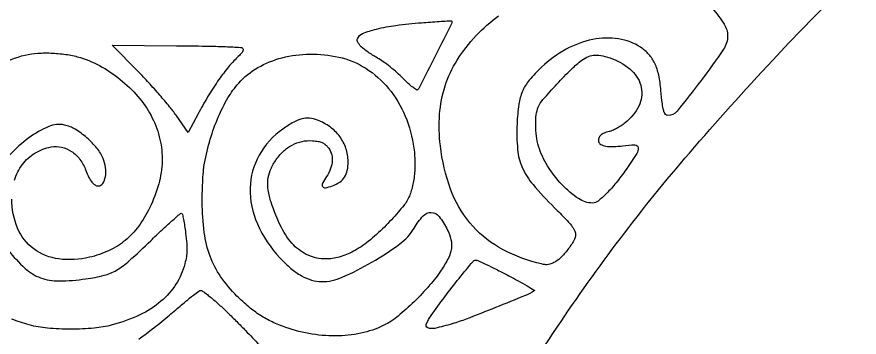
# Model space of a CAD drawing. Header units: inches. Extents: x 0 to 5940, y 0 to 4205.
# Drawn here: x 5454.9 to 5486.68, y 703.27 to 715.37 of the extents above; entities that cross this region are included whole.
import ezdxf

# ---------------------------------------------------------------- set-up
doc = ezdxf.new("R2010")
doc.units = ezdxf.units.IN
doc.header["$LTSCALE"] = 50
doc.header["$MEASUREMENT"] = 0

# ---------------------------------------------------------------- blocks, each defined once
blk = doc.blocks.new('JACZ-COO-GE-001-CAR-LOGO-R00')
at = {"color": 8}
for points in [[(5546.57, 2006.38, -0.010939), (5580.96, 2060.55, -0.015343), (5614.17, 2107.23, -0.015176), (5650.47, 2152.17, -0.010363), (5694.27, 2201.08, -0.010318), (5729.1, 2236.87, -0.006555), (5771.05, 2277.16, -0.006451), (5815.26, 2317.46, -0.008236), (5857.07, 2353.39, -0.011554), (5917.3, 2401.14, -0.007023), (5990.57, 2454.91, -0.007007), (6065.78, 2506.93, -0.010955), (6132.07, 2549.34, 0.000596)], [(5662.53, 2228.31, -0.037533), (5668.75, 2219.99, -0.142017), (5670.56, 2213.82, -0.151734), (5668.42, 2206.85, -0.011193), (5656.66, 2190.42, -0.009114), (5644.05, 2174.25, -0.226355), (5639.08, 2171.88, -0.24783), (5637.82, 2172.54, -0.084568), (5636.94, 2174.47, -0.036766), (5636.24, 2178.15, -0.006436), (5635.52, 2185.17, 0.029189), (5634.32, 2193.26, 0.059018), (5632.28, 2199.35, 0.071064), (5629.18, 2204.05, 0.06525), (5624.81, 2207.84, 0.11057), (5613.19, 2212.28, 0.085854), (5599.63, 2211.92, 0.076619), (5585.61, 2206.79, 0.063167), (5572.73, 2197.39, 0.029238), (5566.29, 2190.56, 0.072264), (5562.68, 2184.71, 0.067978), (5560.76, 2177.86, 0.023607), (5559.83, 2167.63, 0.032737), (5560.13, 2154.05, 0.083007), (5562.6, 2144.53, 0.072045), (5568.26, 2135.56, 0.020328), (5579.53, 2123.4, -0.004912), (5585.36, 2117.48, -0.024351), (5588.44, 2113.97, -0.044614), (5590.07, 2111.49, -0.123781), (5590.57, 2109.49, -0.130002), (5589.68, 2106.12, -0.033344), (5586.54, 2101.37, -0.034653), (5582.68, 2096.96, -0.084888), (5579.15, 2094.49, -0.033916), (5577.12, 2093.68, -0.073922), (5575.47, 2093.42, -0.054727), (5573.51, 2093.61, -0.012105), (5570.24, 2094.38, -0.068001), (5550.12, 2102.66, -0.089029), (5534.99, 2115.51, -0.085603), (5524.87, 2133.25, -0.058042), (5519.51, 2155.93, -0.046382), (5519.13, 2172.59, -0.06094), (5522.02, 2187.5, -0.061702), (5528.38, 2201.14, -0.049201), (5538.31, 2213.99, -0.046094), (5550.15, 2224.43, -0.051298)], [(5295.54, 2137.88, -0.090744), (5299.69, 2146.19, -0.096069), (5306.29, 2152.15, -0.089614), (5314.8, 2155.39, -0.102153), (5320.33, 2155.29, -0.093225), (5325.57, 2153.03, -0.085542), (5329.98, 2148.8, -0.069818), (5333.1, 2143.04, 0.023715), (5334.68, 2139.36, 0.05677), (5336.27, 2136.86, 0.083079), (5337.92, 2135.39, 0.14105), (5339.69, 2134.88, 0.25743), (5342, 2136.15, 0.099027), (5343.35, 2139.69, 0.07458), (5343.45, 2144.51, 0.066636), (5342.15, 2149.35, 0.072763), (5338.88, 2154.79, 0.042743), (5333.57, 2160.25, 0.042947), (5327.48, 2164.67, 0.080197), (5321.84, 2166.93, 0.15866), (5313.58, 2166.16, 0.055751), (5303.11, 2160.18, 0.052766), (5293.18, 2151.19, 0.068135)], [(5292.27, 2101.04, 0.038786), (5301.16, 2091.47, 0.098175), (5309.23, 2086.53, 0.091912), (5318.89, 2084.87, 0.031247), (5333.16, 2085.95, 0.028355), (5342.66, 2087.83, 0.070512), (5349.19, 2090.53, 0.050263), (5355.91, 2095.47, 0.009124), (5367.22, 2106.05, -0.004352), (5373.17, 2111.74, -0.007121), (5378.33, 2116.44, -0.002087), (5382.84, 2120.39, -0.328586), (5383.47, 2120.44, -0.201297), (5383.86, 2119.9, -0.006293), (5384.44, 2117.16, -0.01137), (5385.02, 2113.85, -0.007527), (5385.55, 2110.03, -0.008115), (5386.14, 2104.44, -0.028362), (5386.26, 2100.81, -0.036211), (5385.96, 2097.68, -0.02051), (5385.16, 2093.94, -0.079669), (5380.48, 2083.16, -0.075472), (5372.59, 2074.15, -0.066173), (5361.41, 2067.01, -0.04298), (5346.98, 2061.74, -0.043796), (5337.4, 2060.02, -0.022319), (5325.16, 2059.47, -0.022318), (5312.92, 2060.02, -0.043315), (5303.28, 2061.73, -0.031145), (5294.11, 2064.81, -0.035231)], [(5286.99, 2197.68, -0.087236), (5301.19, 2203.77, -0.042842), (5307.77, 2204.73, -0.026474), (5315.6, 2204.78, -0.026308), (5323.49, 2203.99, -0.03864), (5330.27, 2202.41, -0.053413), (5341.63, 2197.43, -0.045014), (5352.4, 2189.91, -0.045486), (5361.54, 2180.68, -0.058066), (5368.03, 2170.63, -0.057396), (5372.06, 2159.34, -0.06428), (5373.2, 2147.86, -0.061008), (5371.4, 2135.97, -0.044607), (5366.67, 2123.47, -0.044565), (5360.76, 2113.61, -0.063038), (5353.76, 2106.17, -0.064731), (5345.28, 2100.84, -0.050297), (5334.97, 2097.3, -0.089322), (5318.82, 2096.45, -0.129882), (5305.66, 2101.77, -0.134344), (5297.14, 2112.73, -0.098861), (5294.11, 2127.88, -0.070795)], [(5360.99, 2054.26, -0.004187), (5364.07, 2056.59, 0.005941), (5367.68, 2059.32, 0.003503), (5371.93, 2062.67, 0.003504), (5376.13, 2066.07, 0.00599), (5379.57, 2068.98, -0.002992), (5385.65, 2074.16, -0.010436), (5389.66, 2077.4, -0.010291), (5392.5, 2079.51, -0.155632), (5393.65, 2079.88, -0.154818), (5394.17, 2079.71, -0.005294), (5395.93, 2078.45, -0.009496), (5397.99, 2076.87, -0.006435), (5400.27, 2075, -0.013278), (5403.23, 2072.37, -0.003965), (5407.6, 2068.22, -0.003973), (5412.43, 2063.47, -0.00429), (5417.07, 2058.76, -0.001871), (5424.33, 2051.21, -0.040785)]]:
    blk.add_lwpolyline(points, format="xyb", dxfattribs=at)
for points in [[(5525.57, 2221.42, -0.116408), (5525.29, 2220.24, -0.000247), (5516.9, 2203.47, -0.000358), (5508.59, 2186.92, -0.077838), (5507.56, 2185.49, -0.36164), (5506.91, 2185.42, -0.017556), (5505.01, 2186.81, -0.020959), (5502.65, 2188.82, -0.011091), (5499.88, 2191.5, 0.017597), (5496.79, 2194.43, 0.012395), (5493.12, 2197.5, 0.012529), (5489.46, 2200.26, 0.025557), (5486.43, 2202.21, -0.017625), (5481.32, 2205.38, -0.044732), (5477.92, 2208.13, -0.068606), (5476.09, 2210.47, -0.227261), (5475.93, 2212.38, -0.209076), (5478.62, 2215.1, -0.033818), (5485.87, 2217.44, -0.028607), (5496.16, 2219.4, -0.013475), (5509.63, 2220.79, -0.000894), (5518.93, 2221.49, -0.008414), (5522.93, 2221.71, -0.010875), (5525.24, 2221.75, -0.412959)], [(5415.6, 2207.25, -0.238274), (5415.85, 2206.48, -0.104103), (5415.46, 2205.43, -0.050413), (5414.32, 2203.99, -0.012633), (5412.18, 2201.87, 0.035805), (5407.56, 2196.87, 0.017713), (5402.4, 2189.93, 0.016294), (5397.12, 2181.72, 0.014065), (5392.11, 2172.77), (5386.97, 2162.96), (5380.52, 2172.12, 0.018696), (5377.12, 2176.59, 0.006806), (5371.98, 2182.66, 0.006737), (5366.18, 2189.16, 0.007993), (5360.52, 2195.13), (5346.97, 2208.98), (5380.72, 2208.68, -0.001966), (5396.15, 2208.48, -0.00602), (5406.6, 2208.18, -0.003118), (5414.34, 2207.82, -0.185257)], [(5466.07, 2202.67, -0.089264), (5480.28, 2196.81, -0.078401), (5492.3, 2186.16, -0.073823), (5501.02, 2171.67, -0.06571), (5505.59, 2154.69, -0.030427), (5506.16, 2146.69, -0.035949), (5505.69, 2139.13, -0.03929), (5504.24, 2132.39, -0.059143), (5501.85, 2126.89, -0.037471), (5500.26, 2124.57, -0.009258), (5497.3, 2121.02, -0.009421), (5493.75, 2117.08, -0.009309), (5490.05, 2113.26, -0.025847), (5481.59, 2105.68, -0.045093), (5473.77, 2100.46, -0.054548), (5466.35, 2097.42, -0.072108), (5459.12, 2096.42, -0.101795), (5450.06, 2098.36, -0.098878), (5442.39, 2103.72, -0.076359), (5435.95, 2112.92, -0.036514), (5430.51, 2126.32, -0.037196), (5428.97, 2132.68, -0.066845), (5428.81, 2138.04, -0.071592), (5430.05, 2143, -0.049298), (5432.77, 2148.13, -0.054416), (5436.81, 2152.97, -0.068584), (5441.52, 2156.41, -0.07256), (5446.76, 2158.31, -0.071702), (5452.34, 2158.65, -0.019019), (5455.29, 2158.29, -0.055773), (5457.27, 2157.74, -0.071312), (5458.79, 2156.86, -0.048538), (5460.24, 2155.48, -0.099716), (5462.09, 2152.17, -0.088346), (5462.63, 2148.26, -0.078855), (5461.79, 2144.02, -0.059318), (5459.62, 2139.78, 0.029355), (5457.53, 2136.25, 0.267361), (5457.62, 2134.53, 0.308825), (5459.09, 2133.91, 0.035328), (5462.74, 2134.91, 0.064185), (5466.57, 2136.85, 0.100644), (5469.14, 2139.47, 0.094779), (5470.57, 2143.02, 0.051702), (5471.01, 2147.7, 0.077785), (5469.84, 2154.64, 0.07905), (5466.62, 2160.84, 0.076402), (5461.51, 2165.91, 0.066076), (5454.88, 2169.51, 0.065461), (5450.64, 2170.52, 0.089403), (5446.73, 2170.22, 0.067132), (5442.39, 2168.45, 0.022703), (5436.63, 2164.78, 0.112185), (5424.19, 2151.03, 0.123046), (5419.46, 2133.72, 0.111801), (5423.29, 2114.91, 0.081054), (5435.14, 2097.03, 0.029084), (5440.9, 2091.49, 0.047131), (5446.45, 2087.58, 0.055982), (5451.83, 2085.26, 0.075543), (5457.07, 2084.49, 0.102126), (5467.88, 2086.79, 0.028045), (5483.48, 2094.71, 0.028182), (5498.13, 2104.34, 0.098771), (5505.68, 2112.67, -0.050654), (5510.48, 2119.12, -0.220368), (5514.76, 2120.9, -0.221044), (5518.88, 2118.79, -0.050946), (5523.15, 2112, -0.055518), (5525.1, 2106.63, -0.096186), (5525.31, 2101.9, -0.08114), (5523.71, 2096.89, -0.030546), (5519.98, 2090.53, -0.031665), (5513.85, 2082.58, -0.019329), (5505.7, 2073.96, -0.019034), (5497.35, 2066.4, -0.054174), (5490.84, 2062.04, -0.062453), (5479.29, 2057.73, -0.050134), (5466.12, 2055.98, -0.047528), (5452.16, 2056.87, -0.043993), (5438.24, 2060.37, -0.026709), (5431.09, 2063.28, -0.032587), (5424.77, 2066.78, -0.031295), (5418.76, 2071.2, -0.021726), (5412.54, 2076.88, -0.046184), (5403.97, 2087.15, -0.062556), (5398.41, 2097.86, -0.056703), (5395.34, 2110.43, -0.030373), (5394.29, 2126.38, -0.007987), (5394.35, 2132.22, -0.007483), (5394.6, 2138.18, -0.007475), (5394.98, 2143.46, -0.025337), (5395.46, 2146.88, -0.025233), (5398.52, 2159.48, -0.028946), (5402.73, 2171.12, -0.031409), (5407.81, 2181.19, -0.049473), (5413.5, 2189.01, -0.081148), (5423.52, 2197.13, -0.066308), (5436.3, 2202.33, -0.061933), (5450.86, 2204.24, -0.054896)], [(5610.05, 2201.8, -0.098501), (5620.23, 2195.5, -0.157368), (5625.16, 2186.64, -0.16542), (5623.86, 2176.9, -0.110913), (5616.73, 2168.1, -0.022458), (5614.55, 2166.53, -0.020148), (5612.16, 2165.1, -0.020629), (5609.91, 2164, -0.057701), (5608.24, 2163.48, 0.050475), (5605.65, 2162.71, 0.094388), (5603.82, 2161.53, 0.122742), (5602.86, 2160, 0.12792), (5602.74, 2158.22, 0.228866), (5603.86, 2156.72, 0.077991), (5606.49, 2155.83, 0.052179), (5610.43, 2155.58, 0.024164), (5615.55, 2156.03, -0.031917), (5621.8, 2156.48, -0.37917), (5623.49, 2155.01, -0.176589), (5622.8, 2151.9, -0.009776), (5617.18, 2143.5, -0.017362), (5611.92, 2136.49, -0.02677), (5606.86, 2130.85, -0.027853), (5602.42, 2126.88, -0.170131), (5599.56, 2125.88, -0.151134), (5592.1, 2128.19, -0.052997), (5583.46, 2135.55, -0.050698), (5575.81, 2145.45, -0.06766), (5571.17, 2155.81, -0.038399), (5570.04, 2161.12, -0.031193), (5569.63, 2166.92, -0.032209), (5569.94, 2172.34, -0.068832), (5571.01, 2176.38, -0.080478), (5573.45, 2180.3, -0.008264), (5580.79, 2188.45, -0.010746), (5588.49, 2196.37, -0.036603), (5593.97, 2201.03, -0.059412), (5597.47, 2203, -0.086696), (5600.92, 2203.77, -0.072034), (5604.88, 2203.39, -0.029636)], [(5554.72, 2088, -0.004676), (5560.43, 2084.94, -0.008157), (5565.09, 2082.28, -0.00311), (5568.92, 2079.99, -0.562877), (5568.92, 2079.6, -0.038913), (5564.23, 2077.24, -0.002003), (5548.5, 2070.87, -0.002804), (5533.08, 2064.79, -0.021934), (5525.77, 2062.32, -0.012921), (5516.6, 2059.92, -0.152746), (5512.97, 2060.18, -0.421109), (5512.13, 2062.18, -0.053872), (5514.64, 2066.71, -0.008152), (5521.82, 2076.53, -0.007851), (5529.39, 2086.23, -0.002439), (5536.68, 2095.18, -0.224236), (5538.17, 2095.88, -0.108871), (5539.21, 2095.65, -0.002683), (5543.65, 2093.56, -0.005683), (5548.84, 2091.02, -0.003823)]]:
    blk.add_lwpolyline(points, format="xyb", close=True, dxfattribs=at)

msp = doc.modelspace()

# ---------------------------------------------------------------- block references
at = {"xscale": 0.07174195398747743, "yscale": 0.07174195398747743, "zscale": 0.07174195398747743}
msp.add_blockref('JACZ-COO-GE-001-CAR-LOGO-R00', (5074.895, 555.821), dxfattribs=at)

doc.saveas('drawing.dxf')
